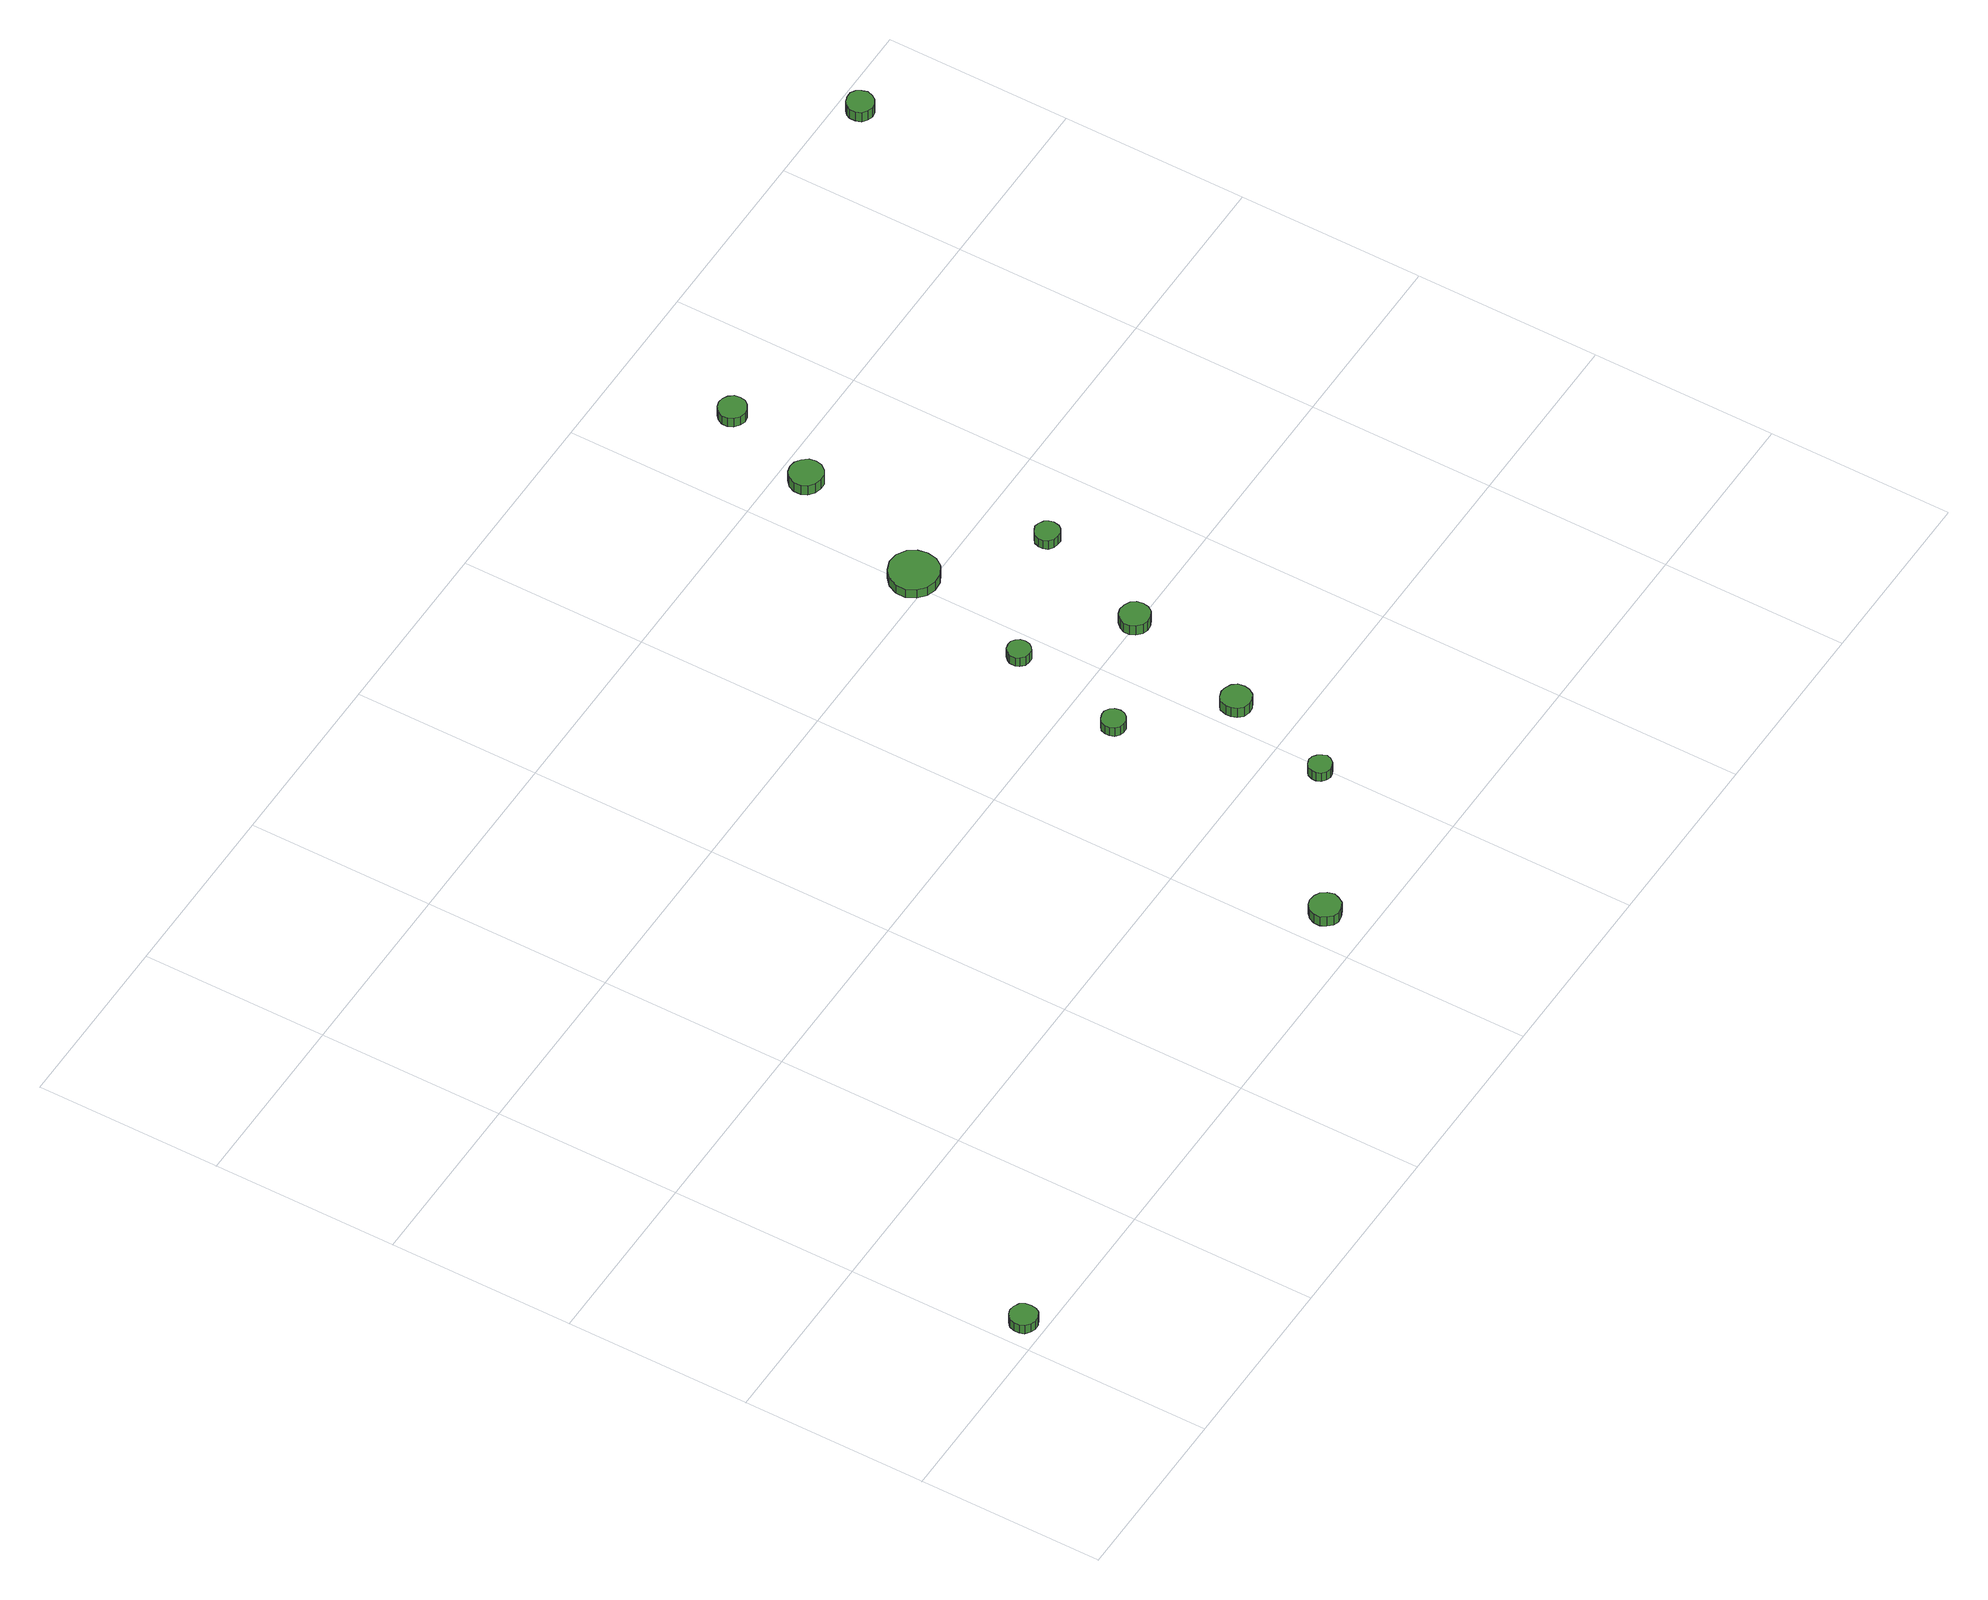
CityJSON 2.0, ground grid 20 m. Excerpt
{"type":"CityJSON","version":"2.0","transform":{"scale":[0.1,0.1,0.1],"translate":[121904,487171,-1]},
"CityObjects":{
"tree1":{"type":"SolitaryVegetationObject","attributes":{"function":"something"},"geometry":[{"type":"MultiSurface","lod":"1","boundaries":[[[0,1,2,3,4,5,6,7,8,9,10,11,12,13,14]],[[15,16,17,18,19,20,21,22,23,24,25,26,27,28,29]],[[0,29,28,1]],[[1,28,27,2]],[[2,27,26,3]],[[3,26,25,4]],[[4,25,24,5]],[[5,24,23,6]],[[6,23,22,7]],[[7,22,21,8]],[[8,21,20,9]],[[9,20,19,10]],[[10,19,18,11]],[[11,18,17,12]],[[12,17,16,13]],[[13,16,15,14]],[[14,15,29,0]]]}]},
"tree2":{"type":"SolitaryVegetationObject","attributes":{"function":"something"},"geometry":[{"type":"MultiSurface","lod":"1","boundaries":[[[30,31,32,33,34,35,36,37,38,39,40,41,42,43,44]],[[45,46,47,48,49,50,51,52,53,54,55,56,57,58,59]],[[30,59,58,31]],[[31,58,57,32]],[[32,57,56,33]],[[33,56,55,34]],[[34,55,54,35]],[[35,54,53,36]],[[36,53,52,37]],[[37,52,51,38]],[[38,51,50,39]],[[39,50,49,40]],[[40,49,48,41]],[[41,48,47,42]],[[42,47,46,43]],[[43,46,45,44]],[[44,45,59,30]]]}]},
"tree3":{"type":"SolitaryVegetationObject","attributes":{"function":"something"},"geometry":[{"type":"MultiSurface","lod":"1","boundaries":[[[60,61,62,63,64,65,66,67,68,69,70,71,72,73,74]],[[75,76,77,78,79,80,81,82,83,84,85,86,87,88,89]],[[60,89,88,61]],[[61,88,87,62]],[[62,87,86,63]],[[63,86,85,64]],[[64,85,84,65]],[[65,84,83,66]],[[66,83,82,67]],[[67,82,81,68]],[[68,81,80,69]],[[69,80,79,70]],[[70,79,78,71]],[[71,78,77,72]],[[72,77,76,73]],[[73,76,75,74]],[[74,75,89,60]]]}]},
"tree4":{"type":"SolitaryVegetationObject","attributes":{"function":"something"},"geometry":[{"type":"MultiSurface","lod":"1","boundaries":[[[90,91,92,93,94,95,96,97,98,99,100,101,102,103,104]],[[105,106,107,108,109,110,111,112,113,114,115,116,117,118,119]],[[90,119,118,91]],[[91,118,117,92]],[[92,117,116,93]],[[93,116,115,94]],[[94,115,114,95]],[[95,114,113,96]],[[96,113,112,97]],[[97,112,111,98]],[[98,111,110,99]],[[99,110,109,100]],[[100,109,108,101]],[[101,108,107,102]],[[102,107,106,103]],[[103,106,105,104]],[[104,105,119,90]]]}]},
"tree5":{"type":"SolitaryVegetationObject","attributes":{"function":"something"},"geometry":[{"type":"MultiSurface","lod":"1","boundaries":[[[120,121,122,123,124,125,126,127,128,129,130,131,132,133,134]],[[135,136,137,138,139,140,141,142,143,144,145,146,147,148,149]],[[120,149,148,121]],[[121,148,147,122]],[[122,147,146,123]],[[123,146,145,124]],[[124,145,144,125]],[[125,144,143,126]],[[126,143,142,127]],[[127,142,141,128]],[[128,141,140,129]],[[129,140,139,130]],[[130,139,138,131]],[[131,138,137,132]],[[132,137,136,133]],[[133,136,135,134]],[[134,135,149,120]]]}]},
"tree6":{"type":"SolitaryVegetationObject","attributes":{"function":"something"},"geometry":[{"type":"MultiSurface","lod":"1","boundaries":[[[150,151,152,153,154,155,156,157,158,159,160,161,162,163,164]],[[165,166,167,168,169,170,171,172,173,174,175,176,177,178,179]],[[150,179,178,151]],[[151,178,177,152]],[[152,177,176,153]],[[153,176,175,154]],[[154,175,174,155]],[[155,174,173,156]],[[156,173,172,157]],[[157,172,171,158]],[[158,171,170,159]],[[159,170,169,160]],[[160,169,168,161]],[[161,168,167,162]],[[162,167,166,163]],[[163,166,165,164]],[[164,165,179,150]]]}]},
"tree7":{"type":"SolitaryVegetationObject","attributes":{"function":"something"},"geometry":[{"type":"MultiSurface","lod":"1","boundaries":[[[180,181,182,183,184,185,186,187,188,189,190,191,192,193,194]],[[195,196,197,198,199,200,201,202,203,204,205,206,207,208,209]],[[180,209,208,181]],[[181,208,207,182]],[[182,207,206,183]],[[183,206,205,184]],[[184,205,204,185]],[[185,204,203,186]],[[186,203,202,187]],[[187,202,201,188]],[[188,201,200,189]],[[189,200,199,190]],[[190,199,198,191]],[[191,198,197,192]],[[192,197,196,193]],[[193,196,195,194]],[[194,195,209,180]]]}]},
"tree8":{"type":"SolitaryVegetationObject","attributes":{"function":"something"},"geometry":[{"type":"MultiSurface","lod":"1","boundaries":[[[210,211,212,213,214,215,216,217,218,219,220,221,222,223,224]],[[225,226,227,228,229,230,231,232,233,234,235,236,237,238,239]],[[210,239,238,211]],[[211,238,237,212]],[[212,237,236,213]],[[213,236,235,214]],[[214,235,234,215]],[[215,234,233,216]],[[216,233,232,217]],[[217,232,231,218]],[[218,231,230,219]],[[219,230,229,220]],[[220,229,228,221]],[[221,228,227,222]],[[222,227,226,223]],[[223,226,225,224]],[[224,225,239,210]]]}]},
"tree9":{"type":"SolitaryVegetationObject","attributes":{"function":"something"},"geometry":[{"type":"MultiSurface","lod":"1","boundaries":[[[240,241,242,243,244,245,246,247,248,249,250,251,252,253,254]],[[255,256,257,258,259,260,261,262,263,264,265,266,267,268,269]],[[240,269,268,241]],[[241,268,267,242]],[[242,267,266,243]],[[243,266,265,244]],[[244,265,264,245]],[[245,264,263,246]],[[246,263,262,247]],[[247,262,261,248]],[[248,261,260,249]],[[249,260,259,250]],[[250,259,258,251]],[[251,258,257,252]],[[252,257,256,253]],[[253,256,255,254]],[[254,255,269,240]]]}]},
"tree10":{"type":"SolitaryVegetationObject","attributes":{"function":"something"},"geometry":[{"type":"MultiSurface","lod":"1","boundaries":[[[270,271,272,273,274,275,276,277,278,279,280,281,282,283,284]],[[285,286,287,288,289,290,291,292,293,294,295,296,297,298,299]],[[270,299,298,271]],[[271,298,297,272]],[[272,297,296,273]],[[273,296,295,274]],[[274,295,294,275]],[[275,294,293,276]],[[276,293,292,277]],[[277,292,291,278]],[[278,291,290,279]],[[279,290,289,280]],[[280,289,288,281]],[[281,288,287,282]],[[282,287,286,283]],[[283,286,285,284]],[[284,285,299,270]]]}]},
"tree11":{"type":"SolitaryVegetationObject","attributes":{"function":"something"},"geometry":[{"type":"MultiSurface","lod":"1","boundaries":[[[300,301,302,303,304,305,306,307,308,309,310,311,312,313,314]],[[315,316,317,318,319,320,321,322,323,324,325,326,327,328,329]],[[300,329,328,301]],[[301,328,327,302]],[[302,327,326,303]],[[303,326,325,304]],[[304,325,324,305]],[[305,324,323,306]],[[306,323,322,307]],[[307,322,321,308]],[[308,321,320,309]],[[309,320,319,310]],[[310,319,318,311]],[[311,318,317,312]],[[312,317,316,313]],[[313,316,315,314]],[[314,315,329,300]]]}]},
"tree12":{"type":"SolitaryVegetationObject","attributes":{"function":"something"},"geometry":[{"type":"MultiSurface","lod":"1","boundaries":[[[330,331,332,333,334,335,336,337,338,339,340,341,342,343,344]],[[345,346,347,348,349,350,351,352,353,354,355,356,357,358,359]],[[330,359,358,331]],[[331,358,357,332]],[[332,357,356,333]],[[333,356,355,334]],[[334,355,354,335]],[[335,354,353,336]],[[336,353,352,337]],[[337,352,351,338]],[[338,351,350,339]],[[339,350,349,340]],[[340,349,348,341]],[[341,348,347,342]],[[342,347,346,343]],[[343,346,345,344]],[[344,345,359,330]]]}]}
},
"vertices":[
[34,17,32],[33,23,32],[30,28,32],[24,31,32],[18,32,32],[13,30,32],[8,26,32],[6,20,32],[6,14,32],[8,9,32],[13,5,32],[18,3,32],[24,3,32],[30,6,32],[33,11,32],[33,11,20],[30,6,20],[24,3,20],[18,3,20],[13,5,20],[8,9,20],[6,14,20],[6,20,20],[8,26,20],[13,30,20],[18,32,20],[24,31,20],[30,28,20],[33,23,20],[34,17,20],
[650,44,28],[648,51,28],[644,57,28],[638,60,28],[631,61,28],[625,59,28],[620,54,28],[617,48,28],[617,41,28],[620,35,28],[625,30,28],[631,28,28],[638,29,28],[644,32,28],[648,38,28],[648,38,15],[644,32,15],[638,29,15],[631,28,15],[625,30,15],[620,35,15],[617,41,15],[617,48,15],[620,54,15],[625,59,15],[631,61,15],[638,60,15],[644,57,15],[648,51,15],[650,44,15],
[801,143,29],[799,148,29],[796,152,29],[792,155,29],[787,156,29],[782,154,29],[778,151,29],[776,146,29],[776,141,29],[778,136,29],[782,133,29],[787,131,29],[792,132,29],[796,134,29],[799,138,29],[799,138,17],[796,134,17],[792,132,17],[787,131,17],[782,133,17],[778,136,17],[776,141,17],[776,146,17],[778,151,17],[782,154,17],[787,156,17],[792,155,17],[796,152,17],[799,148,17],[801,143,17],
[752,348,24],[751,354,24],[748,358,24],[743,361,24],[738,361,24],[733,359,24],[729,356,24],[727,351,24],[727,346,24],[729,341,24],[733,337,24],[738,336,24],[743,336,24],[748,339,24],[751,343,24],[751,343,12],[748,339,12],[743,336,12],[738,336,12],[733,337,12],[729,341,12],[727,346,12],[727,351,12],[729,356,12],[733,359,12],[738,361,12],[743,361,12],[748,358,12],[751,354,12],[752,348,12],
[841,261,24],[840,268,24],[836,273,24],[830,276,24],[824,277,24],[817,275,24],[812,271,24],[810,264,24],[810,258,24],[812,252,24],[817,247,24],[824,245,24],[830,246,24],[836,249,24],[840,255,24],[840,255,11],[836,249,11],[830,246,11],[824,245,11],[817,247,11],[812,252,11],[810,258,11],[810,264,11],[812,271,11],[817,275,11],[824,277,11],[830,276,11],[836,273,11],[840,268,11],[841,261,11],
[782,474,24],[781,479,24],[778,483,24],[774,486,24],[769,486,24],[764,485,24],[760,481,24],[758,477,24],[758,471,24],[760,467,24],[764,463,24],[769,462,24],[774,462,24],[778,465,24],[781,469,24],[781,469,12],[778,465,12],[774,462,12],[769,462,12],[764,463,12],[760,467,12],[758,471,12],[758,477,12],[760,481,12],[764,485,12],[769,486,12],[774,486,12],[778,483,12],[781,479,12],[782,474,12],
[827,612,30],[825,622,30],[819,631,30],[809,637,30],[798,638,30],[788,634,30],[780,627,30],[775,617,30],[775,606,30],[780,596,30],[788,589,30],[798,586,30],[809,587,30],[819,592,30],[825,601,30],[825,601,18],[819,592,18],[809,587,18],[798,586,18],[788,589,18],[780,596,18],[775,606,18],[775,617,18],[780,627,18],[788,634,18],[798,638,18],[809,637,18],[819,631,18],[825,622,18],[827,612,18],
[883,401,24],[882,408,24],[878,413,24],[872,416,24],[865,417,24],[859,415,24],[854,410,24],[851,404,24],[851,398,24],[854,392,24],[859,387,24],[865,385,24],[872,386,24],[878,389,24],[882,395,24],[882,395,11],[878,389,11],[872,386,11],[865,385,11],[859,387,11],[854,392,11],[851,398,11],[851,404,11],[854,410,11],[859,415,11],[865,417,11],[872,416,11],[878,413,11],[882,408,11],[883,401,11],
[927,529,27],[926,534,27],[923,538,27],[918,541,27],[913,542,27],[908,540,27],[903,536,27],[901,531,27],[901,526,27],[903,521,27],[908,517,27],[913,516,27],[918,516,27],[923,519,27],[926,523,27],[926,523,15],[923,519,15],[918,516,15],[913,516,15],[908,517,15],[903,521,15],[901,526,15],[901,531,15],[903,536,15],[908,540,15],[913,542,15],[918,541,15],[923,538,15],[926,534,15],[927,529,15],
[874,767,30],[873,774,30],[868,780,30],[862,784,30],[855,785,30],[848,783,30],[842,778,30],[839,771,30],[839,763,30],[842,757,30],[848,752,30],[855,750,30],[862,750,30],[868,754,30],[873,760,30],[873,760,17],[868,754,17],[862,750,17],[855,750,17],[848,752,17],[842,757,17],[839,763,17],[839,771,17],[842,778,17],[848,783,17],[855,785,17],[862,784,17],[868,780,17],[873,774,17],[874,767,17],
[913,876,23],[912,882,23],[908,887,23],[903,890,23],[897,891,23],[891,889,23],[886,885,23],[883,879,23],[883,873,23],[886,867,23],[891,863,23],[897,861,23],[903,862,23],[908,865,23],[912,870,23],[912,870,11],[908,865,11],[903,862,11],[897,861,11],[891,863,11],[886,867,11],[883,873,11],[883,879,11],[886,885,11],[891,889,11],[897,891,11],[903,890,11],[908,887,11],[912,882,11],[913,876,11],
[1321,977,21],[1319,983,21],[1316,988,21],[1311,991,21],[1305,991,21],[1299,989,21],[1294,985,21],[1292,980,21],[1292,974,21],[1294,968,21],[1299,964,21],[1305,962,21],[1311,963,21],[1316,966,21],[1319,971,21],[1319,971,8],[1316,966,8],[1311,963,8],[1305,962,8],[1299,964,8],[1294,968,8],[1292,974,8],[1292,980,8],[1294,985,8],[1299,989,8],[1305,991,8],[1311,991,8],[1316,988,8],[1319,983,8],[1321,977,8]
]}
